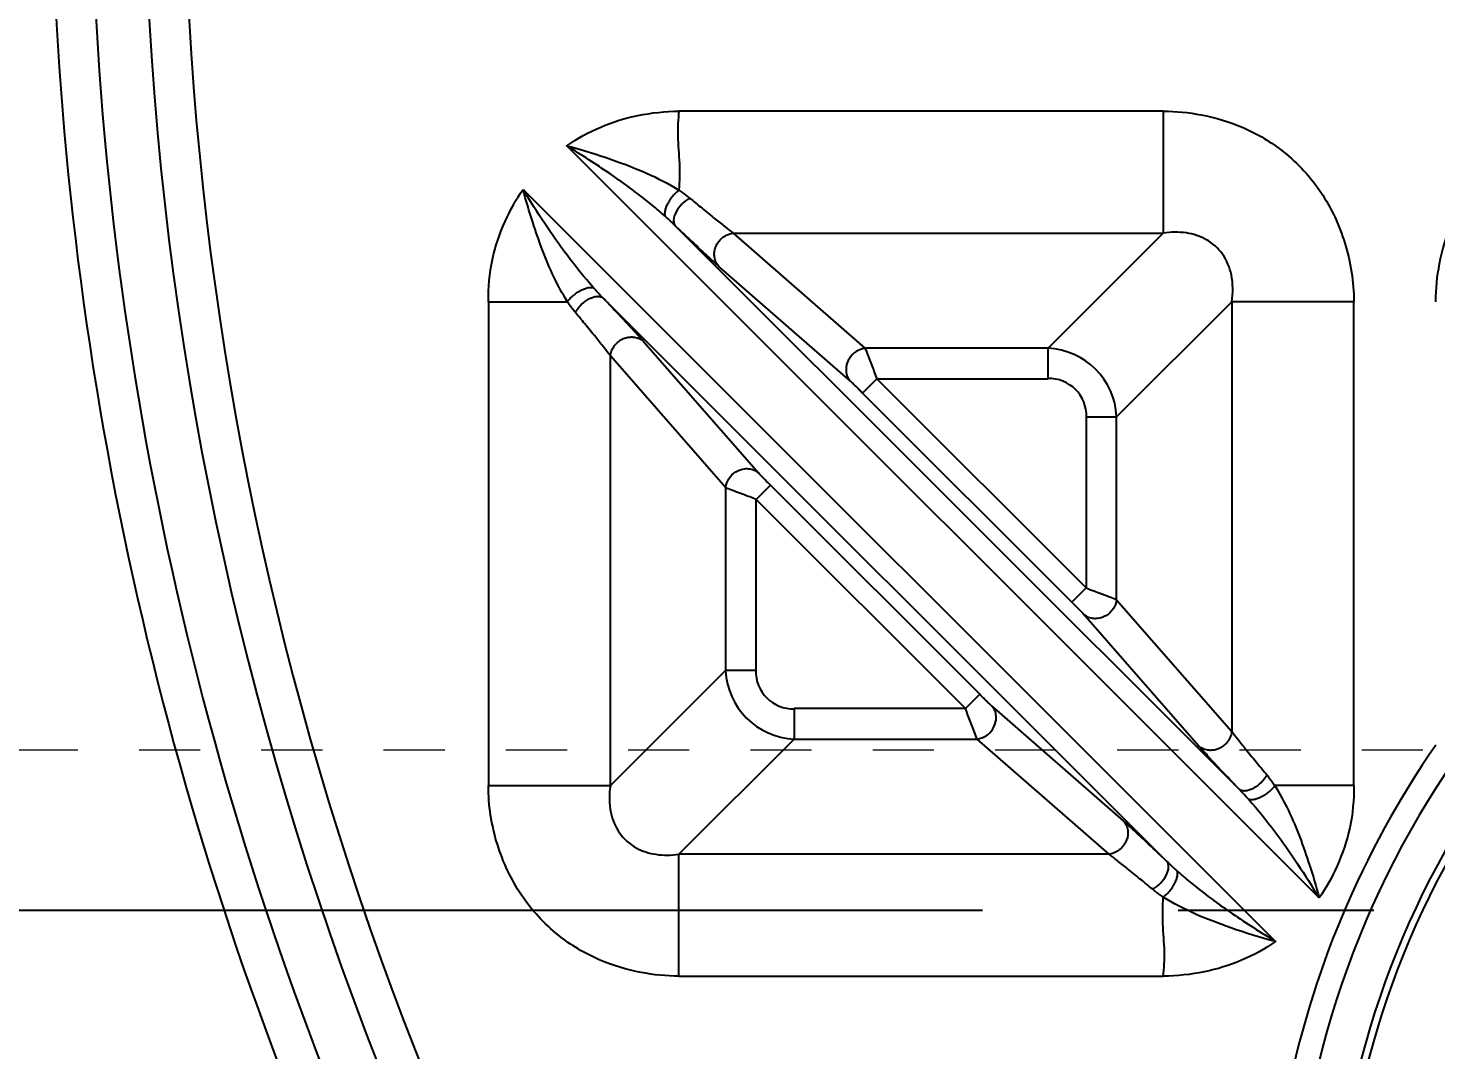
# Model space of a CAD drawing. Header units: millimetres. Extents: x 3054 to 4939, y -1170 to 130.
# Drawn here: x 4411.39 to 4446.47, y -230.56 to -205.08 of the extents above; entities that cross this region are included whole.
import ezdxf

# ---------------------------------------------------------------- set-up
doc = ezdxf.new("R2010")
doc.units = ezdxf.units.MM
doc.header["$LTSCALE"] = 16.335
doc.header["$PDMODE"] = 3
doc.header["$PDSIZE"] = 0.3125
doc.linetypes.add('CENTER', pattern=[0.6, 0.375, -0.075, 0.075, -0.075])
doc.linetypes.add('HIDDEN', pattern=[0.2, 0.1, -0.1])
doc.layers.get('0').update_dxf_attribs({"linetype": 'CONTINUOUS'})
doc.layers.get('Defpoints').update_dxf_attribs({"linetype": 'CONTINUOUS'})
doc.layers.add('21', color=7, linetype='CONTINUOUS')
doc.layers.add('cool', color=153, linetype='HIDDEN', lineweight=9)
doc.styles.get("Standard").update_dxf_attribs({"font": 'txt', "width": 0.8})
doc.dimstyles.get("Standard").update_dxf_attribs({"dimtxt": 0.15625, "dimasz": 0.1875, "dimexe": 0.125, "dimexo": 0.0625, "dimtad": 0, "dimtih": 1, "dimtoh": 1, "dimdsep": 46, "dimtxsty": 'Standard', "dimcen": 0.09, "dimadec": 0, "dimazin": 0, "dimtp": 0.01, "dimtm": 0.01, "dimtfac": 1, "dimtofl": 0, "dimtmove": 0, "dimatfit": 3, "dimfxl": 0, "dimtolj": 1, "dimarcsym": 0})

# ---------------------------------------------------------------- blocks, each defined once
blk = doc.blocks.new('*D327')
at = {"color": 4, "lineweight": -2}
blk.add_line((4372.735, -262.077), (4327.293, -262.077), dxfattribs=at)
at = {"layer": 'Defpoints', "color": 0}
for p in [(4492.764, -205.077), (4327.293, -262.077), (4372.735, -262.077)]:
    blk.add_point(p, dxfattribs=at)
at = {"color": 6, "insert": (4319.96, -262.077), "char_height": 5, "attachment_point": 5}
blk.add_mtext('\\A1;57.00', dxfattribs=at)
blk = doc.blocks.new('*D340')
at = {"color": 4, "lineweight": -2}
for p, q in [((4337.293, -286.865), (4327.293, -286.865)), ((4347.293, -286.835), (4337.293, -286.865)), ((4432.057, -286.835), (4347.293, -286.835))]:
    blk.add_line(p, q, dxfattribs=at)
at = {"layer": 'Defpoints', "color": 0}
for p in [(4492.764, -205.077), (4327.293, -286.865), (4432.057, -286.835)]:
    blk.add_point(p, dxfattribs=at)
at = {"color": 6, "insert": (4319.96, -286.865), "char_height": 5, "attachment_point": 5}
blk.add_mtext('\\A1;81.76', dxfattribs=at)
blk = doc.blocks.new('*D341')
at = {"color": 4, "lineweight": -2}
blk.add_line((4406.003, -303.077), (4327.293, -303.077), dxfattribs=at)
at = {"layer": 'Defpoints', "color": 0}
for p in [(4492.764, -205.077), (4327.293, -303.077), (4406.003, -303.077)]:
    blk.add_point(p, dxfattribs=at)
at = {"color": 6, "insert": (4319.96, -303.077), "char_height": 5, "attachment_point": 5}
blk.add_mtext('\\A1;98.00', dxfattribs=at)
blk = doc.blocks.new('*D342')
at = {"color": 4, "lineweight": -2}
blk.add_line((4358.379, -323.077), (4327.293, -323.077), dxfattribs=at)
at = {"layer": 'Defpoints', "color": 0}
for p in [(4492.764, -205.077), (4327.293, -323.077), (4358.379, -323.077)]:
    blk.add_point(p, dxfattribs=at)
at = {"color": 6, "insert": (4319.293, -323.077), "char_height": 5, "attachment_point": 5}
blk.add_mtext('\\A1;118.00', dxfattribs=at)
blk = doc.blocks.new('*D343')
at = {"color": 4, "lineweight": -2}
blk.add_line((4381.852, -145.076), (4327.293, -145.076), dxfattribs=at)
at = {"layer": 'Defpoints', "color": 0}
for p in [(4327.293, -145.076), (4381.852, -145.076), (4492.764, -205.077)]:
    blk.add_point(p, dxfattribs=at)
at = {"color": 6, "insert": (4320.293, -145.076), "char_height": 5, "attachment_point": 5}
blk.add_mtext('\\A1;60.00', dxfattribs=at)
blk = doc.blocks.new('*D344')
at = {"color": 4, "lineweight": -2}
blk.add_line((4360.655, -87.077), (4327.293, -87.077), dxfattribs=at)
at = {"layer": 'Defpoints', "color": 0}
for p in [(4327.293, -87.077), (4360.655, -87.077), (4492.764, -205.077)]:
    blk.add_point(p, dxfattribs=at)
at = {"color": 6, "insert": (4319.293, -87.077), "char_height": 5, "attachment_point": 5}
blk.add_mtext('\\A1;118.00', dxfattribs=at)
blk = doc.blocks.new('*D328')
at = {"color": 4, "lineweight": -2}
blk.add_line((4439.757, -294.565), (4439.757, -368.364), dxfattribs=at)
at = {"layer": 'Defpoints', "color": 0}
for p in [(4492.764, -205.077), (4439.757, -294.565), (4439.757, -368.364)]:
    blk.add_point(p, dxfattribs=at)
at = {"color": 6, "insert": (4439.757, -375.364), "char_height": 5, "attachment_point": 5, "rotation": 90}
blk.add_mtext('\\A1;53.01', dxfattribs=at)
blk = doc.blocks.new('*D345')
at = {"color": 4, "lineweight": -2}
blk.add_line((4364.264, -331.877), (4364.264, -368.364), dxfattribs=at)
at = {"layer": 'Defpoints', "color": 0}
for p in [(4492.764, -205.077), (4364.264, -331.877), (4364.264, -368.364)]:
    blk.add_point(p, dxfattribs=at)
at = {"color": 6, "insert": (4364.264, -377.364), "char_height": 5, "attachment_point": 5, "rotation": 90}
blk.add_mtext('\\A1;128.50', dxfattribs=at)
blk = doc.blocks.new('*D329')
at = {"color": 4, "lineweight": -2}
blk.add_line((4364.264, -83.83), (4364.264, -39.373), dxfattribs=at)
at = {"layer": 'Defpoints', "color": 0}
for p in [(4364.264, -39.373), (4364.264, -83.83), (4492.764, -205.077)]:
    blk.add_point(p, dxfattribs=at)
at = {"color": 6, "insert": (4364.264, -30.373), "char_height": 5, "attachment_point": 5, "rotation": 90}
blk.add_mtext('\\A1;128.50', dxfattribs=at)
blk = doc.blocks.new('*D346')
at = {"color": 4, "lineweight": -2}
blk.add_line((4356.318, -227.077), (4324.344, -227.077), dxfattribs=at)
at = {"layer": 'Defpoints', "color": 0}
for p in [(4492.764, -205.077), (4324.344, -227.077), (4356.318, -227.077)]:
    blk.add_point(p, dxfattribs=at)
at = {"color": 6, "insert": (4317.01, -227.077), "char_height": 5, "attachment_point": 5}
blk.add_mtext('\\A1;22.00', dxfattribs=at)
blk = doc.blocks.new('*D347')
at = {"color": 4, "lineweight": -2}
blk.add_line((4335.447, -205.077), (4325.409, -205.077), dxfattribs=at)
at = {"layer": 'Defpoints', "color": 0}
for p in [(4325.409, -205.077), (4335.447, -205.077), (4492.764, -205.077)]:
    blk.add_point(p, dxfattribs=at)
at = {"color": 6, "insert": (4320.409, -205.077), "char_height": 5, "attachment_point": 5}
blk.add_mtext('\\A1;0.00', dxfattribs=at)
blk = doc.blocks.new('*D348')
at = {"color": 4, "lineweight": -2}
blk.add_line((4399.725, -212.047), (4325.409, -212.047), dxfattribs=at)
at = {"layer": 'Defpoints', "color": 0}
for p in [(4492.764, -205.077), (4325.409, -212.047), (4399.725, -212.047)]:
    blk.add_point(p, dxfattribs=at)
at = {"color": 6, "insert": (4319.409, -212.047), "char_height": 5, "attachment_point": 5}
blk.add_mtext('\\A1;6.97', dxfattribs=at)
blk = doc.blocks.new('*D350')
at = {"color": 4, "lineweight": -2}
blk.add_line((4415.438, -240.247), (4325.409, -240.247), dxfattribs=at)
at = {"layer": 'Defpoints', "color": 0}
for p in [(4492.764, -205.077), (4325.409, -240.247), (4415.438, -240.247)]:
    blk.add_point(p, dxfattribs=at)
at = {"color": 6, "insert": (4318.076, -240.247), "char_height": 5, "attachment_point": 5}
blk.add_mtext('\\A1;35.17', dxfattribs=at)
blk = doc.blocks.new('*D351')
at = {"color": 4, "lineweight": -2}
blk.add_line((4417.363, -242.172), (4417.363, -368.405), dxfattribs=at)
at = {"layer": 'Defpoints', "color": 0}
for p in [(4492.764, -205.077), (4417.363, -242.172), (4417.363, -368.405)]:
    blk.add_point(p, dxfattribs=at)
at = {"color": 6, "insert": (4417.363, -376.072), "char_height": 5, "attachment_point": 5, "rotation": 90}
blk.add_mtext('\\A1;75.40', dxfattribs=at)
blk = doc.blocks.new('*D352')
at = {"color": 4, "lineweight": -2}
blk.add_line((4399.725, -214.895), (4399.725, -367.453), dxfattribs=at)
at = {"layer": 'Defpoints', "color": 0}
for p in [(4492.764, -205.077), (4399.725, -214.895), (4399.725, -367.453)]:
    blk.add_point(p, dxfattribs=at)
at = {"color": 6, "insert": (4399.725, -375.119), "char_height": 5, "attachment_point": 5, "rotation": 90}
blk.add_mtext('\\A1;93.04', dxfattribs=at)

msp = doc.modelspace()

# ---------------------------------------------------------------- linework, layer by layer
at = {"color": 6, "linetype": 'Continuous'}
for p, q in [((4439.68, -207.148), (4427.608, -207.148)), ((4439.68, -207.148), (4439.68, -210.189)), ((4443.559, -226.764), (4424.803, -208.008)), ((4423.729, -209.107), (4442.486, -227.864)), ((4441.572, -224.063), (4427.517, -210.008)), ((4428.96, -210.189), (4432.245, -213.062)), ((4428.96, -210.189), (4439.68, -210.189)), ((4436.807, -213.062), (4439.68, -210.189)), ((4431.89, -213.892), (4428.605, -211.019)), ((4422.857, -211.9), (4422.857, -223.972)), ((4422.857, -211.9), (4424.826, -211.9)), ((4425.717, -211.809), (4439.771, -225.863)), ((4441.391, -211.9), (4438.518, -214.773)), ((4441.391, -211.9), (4441.391, -222.621)), ((4444.432, -211.9), (4441.391, -211.9)), ((4444.432, -223.972), (4444.432, -211.9)), ((4426.728, -212.896), (4429.601, -216.181)), ((4425.898, -223.972), (4425.898, -213.251)), ((4428.771, -216.536), (4425.898, -213.251)), ((4436.807, -213.062), (4432.245, -213.062)), ((4436.807, -213.822), (4436.807, -213.062)), ((4432.54, -213.822), (4432.185, -214.178)), ((4432.54, -213.822), (4437.758, -219.04)), ((4432.54, -213.822), (4436.807, -213.822)), ((4432.185, -214.178), (4437.403, -219.395)), ((4437.758, -214.773), (4437.758, -219.04)), ((4437.768, -214.773), (4438.518, -214.773)), ((4438.518, -219.335), (4438.518, -214.773)), ((4429.531, -216.831), (4429.886, -216.476)), ((4435.104, -221.694), (4429.886, -216.476)), ((4428.771, -216.536), (4428.771, -221.099)), ((4429.531, -221.099), (4429.531, -216.831)), ((4434.749, -222.049), (4429.531, -216.831)), ((4437.758, -219.04), (4437.403, -219.395)), ((4438.518, -219.335), (4441.391, -222.621)), ((4440.561, -222.976), (4437.688, -219.691)), ((4425.898, -223.972), (4428.771, -221.099)), ((4429.521, -221.099), (4428.771, -221.099)), ((4434.749, -222.049), (4435.104, -221.694)), ((4430.481, -222.049), (4430.481, -222.809)), ((4434.749, -222.049), (4430.481, -222.049)), ((4435.399, -221.979), (4438.684, -224.852)), ((4430.481, -222.809), (4427.608, -225.682)), ((4430.481, -222.809), (4435.044, -222.809)), ((4438.329, -225.682), (4435.044, -222.809)), ((4422.857, -223.972), (4425.898, -223.972)), ((4444.432, -223.972), (4442.463, -223.972)), ((4427.608, -228.723), (4427.608, -225.682)), ((4438.329, -225.682), (4427.608, -225.682)), ((4427.608, -228.723), (4439.68, -228.723))]:
    msp.add_line(p, q, dxfattribs=at)
for points in [[(4427.525, -210.016), (4428.147, -210.604), (4428.597, -211.014)], [(4426.723, -212.888), (4426.312, -212.438), (4425.724, -211.816)], [(4440.566, -222.983), (4440.976, -223.434), (4441.564, -224.055)], [(4439.764, -225.856), (4439.142, -225.267), (4438.692, -224.857)]]:
    msp.add_lwpolyline(points, dxfattribs=at)
for centre, radius, start, end in [((4498.768, -200.047), 85.826, 181.13101, 204.57091), ((4498.768, -200.047), 86.816, 181.13088, 203.77688), ((4498.768, -200.047), 84.503, 182.75328, 221.40986), ((4498.768, -200.047), 83.513, 182.75328, 219.05351), ((4436.726, -214.854), 1.793, 2.5932, 87.407), ((4465.603, -236.227), 22.684, 65, 270), ((4465.603, -236.227), 21.679, 65, 270), ((4465.603, -236.227), 21.5, 65, 270), ((4430.562, -221.018), 1.793, 182.5937, 267.407), ((4465.603, -236.227), 23.279, 145.2589, 169.1192)]:
    msp.add_arc(centre, radius, start, end, dxfattribs=at)
for points, knots in [([(4424.811, -208.013), (4425.076, -207.829), (4425.645, -207.512), (4426.597, -207.219), (4427.265, -207.154), (4427.608, -207.148)], [0, 0, 0, 0, 0.325827, 0.65341, 1, 1, 1, 1]), ([(4427.608, -207.148), (4427.585, -207.352), (4427.56, -207.789), (4427.633, -208.443), (4427.62, -208.896), (4427.608, -209.117)], [0, 0, 0, 0, 0.312038, 0.663086, 1, 1, 1, 1]), ([(4439.68, -207.148), (4439.997, -207.148), (4440.678, -207.218), (4441.717, -207.527), (4442.769, -208.158), (4443.675, -209.143), (4444.278, -210.442), (4444.432, -211.407), (4444.432, -211.9)], [0, 0, 0, 0, 0.1272, 0.273045, 0.432101, 0.614253, 0.801969, 1, 1, 1, 1]), ([(4446.474, -211.9), (4446.474, -211.583), (4446.544, -210.903), (4446.853, -209.864), (4447.484, -208.811), (4448.469, -207.905), (4449.768, -207.302), (4450.733, -207.148), (4451.226, -207.148)], [0, 0, 0, 0, 0.1272, 0.273045, 0.432101, 0.614253, 0.801969, 1, 1, 1, 1]), ([(4427.262, -209.771), (4427.196, -209.712), (4427.021, -209.56), (4426.715, -209.311), (4426.323, -209.013), (4425.867, -208.691), (4425.356, -208.353), (4424.996, -208.127), (4424.811, -208.012)], [0, 0, 0, 0, 0.087621, 0.229972, 0.392317, 0.576884, 0.784337, 1, 1, 1, 1]), ([(4424.811, -208.013), (4425.19, -208.102), (4425.857, -208.325), (4426.801, -208.671), (4427.348, -208.96), (4427.608, -209.117)], [0, 0, 0, 0, 0.387187, 0.698045, 1, 1, 1, 1]), ([(4422.857, -211.9), (4422.855, -211.547), (4422.913, -210.856), (4423.239, -209.912), (4423.547, -209.347), (4423.724, -209.099)], [0, 0, 0, 0, 0.355591, 0.692267, 1, 1, 1, 1]), ([(4424.826, -211.9), (4424.704, -211.699), (4424.475, -211.28), (4424.197, -210.614), (4423.948, -209.884), (4423.793, -209.376), (4423.724, -209.099)], [0, 0, 0, 0, 0.233336, 0.472949, 0.716416, 1, 1, 1, 1]), ([(4425.479, -211.554), (4425.249, -211.297), (4424.83, -210.772), (4424.251, -209.951), (4423.903, -209.39), (4423.729, -209.107)], [0, 0, 0, 0, 0.342933, 0.668908, 1, 1, 1, 1]), ([(4427.608, -209.117), (4427.568, -209.148), (4427.515, -209.198), (4427.454, -209.267), (4427.416, -209.315), (4427.387, -209.356), (4427.367, -209.387), (4427.353, -209.41), (4427.339, -209.433), (4427.322, -209.464), (4427.303, -209.504), (4427.282, -209.553), (4427.261, -209.616), (4427.248, -209.69), (4427.253, -209.748), (4427.262, -209.771)], [0, 0, 0, 0, 0.196807, 0.279962, 0.359939, 0.43544, 0.471226, 0.505598, 0.539514, 0.573882, 0.643363, 0.712677, 0.780244, 0.9035, 1, 1, 1, 1]), ([(4427.608, -209.117), (4427.64, -209.139), (4427.701, -209.182), (4427.789, -209.248), (4427.845, -209.292), (4427.872, -209.315)], [0, 0, 0, 0, 0.347916, 0.681489, 1, 1, 1, 1]), ([(4427.872, -209.315), (4427.8, -209.356), (4427.668, -209.463), (4427.53, -209.654), (4427.459, -209.845), (4427.485, -209.972), (4427.517, -210.008)], [0, 0, 0, 0, 0.293762, 0.588935, 0.828753, 1, 1, 1, 1]), ([(4427.872, -209.315), (4427.976, -209.4), (4428.186, -209.573), (4428.482, -209.815), (4428.741, -210.021), (4428.894, -210.139), (4428.96, -210.189)], [0, 0, 0, 0, 0.288308, 0.585367, 0.821974, 1, 1, 1, 1]), ([(4427.517, -210.008), (4427.481, -209.973), (4427.397, -209.892), (4427.311, -209.814), (4427.262, -209.771)], [0, 0, 0, 0, 0.436621, 1, 1, 1, 1]), ([(4427.517, -210.008), (4427.669, -210.154), (4427.942, -210.412), (4428.304, -210.75), (4428.515, -210.941), (4428.605, -211.019)], [0, 0, 0, 0, 0.425616, 0.758498, 1, 1, 1, 1]), ([(4441.391, -211.9), (4441.422, -211.68), (4441.423, -211.26), (4441.197, -210.691), (4440.772, -210.319), (4440.24, -210.155), (4439.871, -210.162), (4439.68, -210.189)], [0, 0, 0, 0, 0.231745, 0.429375, 0.620648, 0.799306, 1, 1, 1, 1]), ([(4428.492, -210.664), (4428.493, -210.653), (4428.498, -210.622), (4428.51, -210.573), (4428.53, -210.519), (4428.556, -210.467), (4428.601, -210.396), (4428.677, -210.311), (4428.801, -210.227), (4428.903, -210.196), (4428.96, -210.189)], [0, 0, 0, 0, 0.04782, 0.131309, 0.210553, 0.290447, 0.376024, 0.562131, 0.76253, 1, 1, 1, 1]), ([(4428.605, -211.019), (4428.568, -210.982), (4428.515, -210.897), (4428.487, -210.771), (4428.488, -210.695), (4428.492, -210.664)], [0, 0, 0, 0, 0.41078, 0.758185, 1, 1, 1, 1]), ([(4424.826, -211.9), (4424.845, -211.875), (4424.893, -211.821), (4424.975, -211.744), (4425.056, -211.684), (4425.119, -211.644), (4425.164, -211.618), (4425.208, -211.596), (4425.267, -211.571), (4425.34, -211.548), (4425.417, -211.54), (4425.463, -211.547), (4425.479, -211.554)], [0, 0, 0, 0, 0.119506, 0.282781, 0.437416, 0.50834, 0.573973, 0.637279, 0.70078, 0.823366, 0.931843, 1, 1, 1, 1]), ([(4425.479, -211.554), (4425.499, -211.575), (4425.577, -211.662), (4425.656, -211.747), (4425.717, -211.809)], [0, 0, 0, 0, 0.253463, 1, 1, 1, 1]), ([(4425.023, -212.164), (4425.001, -212.137), (4424.956, -212.081), (4424.891, -211.993), (4424.847, -211.931), (4424.826, -211.9)], [0, 0, 0, 0, 0.316981, 0.65041, 1, 1, 1, 1]), ([(4425.023, -212.164), (4425.051, -212.115), (4425.114, -212.03), (4425.22, -211.927), (4425.31, -211.862), (4425.379, -211.823), (4425.427, -211.802), (4425.473, -211.785), (4425.535, -211.769), (4425.611, -211.762), (4425.679, -211.78), (4425.71, -211.802), (4425.717, -211.809)], [0, 0, 0, 0, 0.198285, 0.367555, 0.519436, 0.586045, 0.645883, 0.702663, 0.759408, 0.868419, 0.967421, 1, 1, 1, 1]), ([(4426.728, -212.896), (4426.647, -212.803), (4426.454, -212.591), (4426.117, -212.229), (4425.861, -211.959), (4425.717, -211.809)], [0, 0, 0, 0, 0.249053, 0.579325, 1, 1, 1, 1]), ([(4425.898, -213.251), (4425.847, -213.184), (4425.726, -213.028), (4425.514, -212.762), (4425.273, -212.467), (4425.103, -212.26), (4425.023, -212.164)], [0, 0, 0, 0, 0.181422, 0.423288, 0.731869, 1, 1, 1, 1]), ([(4425.898, -213.251), (4425.905, -213.195), (4425.936, -213.093), (4426.02, -212.968), (4426.104, -212.892), (4426.175, -212.847), (4426.228, -212.822), (4426.282, -212.802), (4426.331, -212.79), (4426.362, -212.785), (4426.373, -212.784)], [0, 0, 0, 0, 0.237468, 0.437867, 0.623975, 0.709552, 0.789446, 0.86869, 0.95218, 1, 1, 1, 1]), ([(4426.373, -212.784), (4426.404, -212.78), (4426.479, -212.778), (4426.606, -212.806), (4426.69, -212.86), (4426.728, -212.896)], [0, 0, 0, 0, 0.241815, 0.589219, 1, 1, 1, 1]), ([(4432.245, -213.062), (4432.167, -213.072), (4432.013, -213.13), (4431.843, -213.304), (4431.786, -213.459), (4431.777, -213.537)], [0, 0, 0, 0, 0.329593, 0.667345, 1, 1, 1, 1]), ([(4432.245, -213.062), (4432.273, -213.117), (4432.327, -213.263), (4432.426, -213.516), (4432.497, -213.714), (4432.54, -213.822)], [0, 0, 0, 0, 0.226075, 0.571412, 1, 1, 1, 1]), ([(4431.777, -213.537), (4431.772, -213.581), (4431.773, -213.669), (4431.812, -213.793), (4431.861, -213.863), (4431.89, -213.892)], [0, 0, 0, 0, 0.343778, 0.675995, 1, 1, 1, 1]), ([(4431.89, -213.892), (4431.901, -213.902), (4431.928, -213.927), (4431.975, -213.971), (4432.034, -214.029), (4432.106, -214.099), (4432.157, -214.15), (4432.185, -214.178)], [0, 0, 0, 0, 0.109904, 0.267515, 0.471188, 0.717507, 1, 1, 1, 1]), ([(4428.771, -216.536), (4428.78, -216.459), (4428.839, -216.303), (4429.014, -216.133), (4429.169, -216.077), (4429.245, -216.068)], [0, 0, 0, 0, 0.329742, 0.675075, 1, 1, 1, 1]), ([(4429.245, -216.068), (4429.288, -216.063), (4429.376, -216.064), (4429.5, -216.102), (4429.571, -216.152), (4429.601, -216.181)], [0, 0, 0, 0, 0.337179, 0.674328, 1, 1, 1, 1]), ([(4429.886, -216.476), (4429.845, -216.435), (4429.771, -216.36), (4429.676, -216.262), (4429.622, -216.205), (4429.601, -216.181)], [0, 0, 0, 0, 0.428927, 0.767307, 1, 1, 1, 1]), ([(4429.531, -216.831), (4429.427, -216.79), (4429.229, -216.719), (4428.976, -216.621), (4428.826, -216.564), (4428.771, -216.536)], [0, 0, 0, 0, 0.41282, 0.772744, 1, 1, 1, 1]), ([(4437.758, -219.04), (4437.862, -219.082), (4438.06, -219.152), (4438.313, -219.251), (4438.463, -219.307), (4438.518, -219.335)], [0, 0, 0, 0, 0.41282, 0.772744, 1, 1, 1, 1]), ([(4437.403, -219.395), (4437.444, -219.437), (4437.518, -219.511), (4437.613, -219.61), (4437.667, -219.667), (4437.688, -219.691)], [0, 0, 0, 0, 0.428927, 0.767307, 1, 1, 1, 1]), ([(4438.518, -219.335), (4438.509, -219.413), (4438.45, -219.569), (4438.275, -219.739), (4438.12, -219.795), (4438.044, -219.804)], [0, 0, 0, 0, 0.329824, 0.675242, 1, 1, 1, 1]), ([(4438.044, -219.804), (4438.001, -219.809), (4437.913, -219.808), (4437.789, -219.769), (4437.718, -219.72), (4437.688, -219.691)], [0, 0, 0, 0, 0.337224, 0.674216, 1, 1, 1, 1]), ([(4435.399, -221.979), (4435.388, -221.969), (4435.361, -221.944), (4435.314, -221.9), (4435.254, -221.842), (4435.183, -221.772), (4435.131, -221.721), (4435.104, -221.694)], [0, 0, 0, 0, 0.109904, 0.267515, 0.471188, 0.717507, 1, 1, 1, 1]), ([(4435.044, -222.809), (4435.015, -222.755), (4434.961, -222.609), (4434.862, -222.356), (4434.791, -222.158), (4434.749, -222.049)], [0, 0, 0, 0, 0.226075, 0.571412, 1, 1, 1, 1]), ([(4435.512, -222.334), (4435.517, -222.291), (4435.515, -222.203), (4435.477, -222.079), (4435.428, -222.009), (4435.399, -221.979)], [0, 0, 0, 0, 0.343778, 0.675995, 1, 1, 1, 1]), ([(4435.044, -222.809), (4435.121, -222.8), (4435.275, -222.741), (4435.445, -222.567), (4435.502, -222.412), (4435.512, -222.334)], [0, 0, 0, 0, 0.329593, 0.667345, 1, 1, 1, 1]), ([(4441.391, -222.621), (4441.384, -222.677), (4441.353, -222.779), (4441.269, -222.903), (4441.185, -222.979), (4441.114, -223.024), (4441.061, -223.05), (4441.007, -223.07), (4440.958, -223.082), (4440.927, -223.087), (4440.916, -223.088)], [0, 0, 0, 0, 0.237468, 0.437867, 0.623975, 0.709552, 0.789446, 0.86869, 0.95218, 1, 1, 1, 1]), ([(4441.391, -222.621), (4441.442, -222.688), (4441.563, -222.843), (4441.775, -223.109), (4442.015, -223.405), (4442.186, -223.612), (4442.266, -223.708)], [0, 0, 0, 0, 0.181422, 0.423288, 0.731869, 1, 1, 1, 1]), ([(4440.561, -222.976), (4440.642, -223.068), (4440.834, -223.281), (4441.172, -223.643), (4441.428, -223.912), (4441.572, -224.063)], [0, 0, 0, 0, 0.249053, 0.579325, 1, 1, 1, 1]), ([(4440.916, -223.088), (4440.885, -223.092), (4440.809, -223.093), (4440.683, -223.066), (4440.598, -223.012), (4440.561, -222.976)], [0, 0, 0, 0, 0.241815, 0.589219, 1, 1, 1, 1]), ([(4442.266, -223.708), (4442.238, -223.757), (4442.175, -223.842), (4442.069, -223.945), (4441.978, -224.01), (4441.909, -224.048), (4441.862, -224.07), (4441.815, -224.087), (4441.754, -224.103), (4441.678, -224.11), (4441.609, -224.091), (4441.579, -224.069), (4441.572, -224.063)], [0, 0, 0, 0, 0.198285, 0.367555, 0.519436, 0.586045, 0.645883, 0.702663, 0.759408, 0.868419, 0.967421, 1, 1, 1, 1]), ([(4442.266, -223.708), (4442.288, -223.735), (4442.332, -223.791), (4442.398, -223.879), (4442.441, -223.94), (4442.463, -223.972)], [0, 0, 0, 0, 0.316981, 0.65041, 1, 1, 1, 1]), ([(4427.608, -228.723), (4427.292, -228.723), (4426.611, -228.654), (4425.572, -228.345), (4424.52, -227.714), (4423.614, -226.729), (4423.01, -225.429), (4422.857, -224.465), (4422.857, -223.972)], [0, 0, 0, 0, 0.1272, 0.273045, 0.432101, 0.614253, 0.801969, 1, 1, 1, 1]), ([(4425.898, -223.972), (4425.866, -224.192), (4425.866, -224.612), (4426.092, -225.181), (4426.516, -225.553), (4427.049, -225.717), (4427.418, -225.71), (4427.608, -225.682)], [0, 0, 0, 0, 0.231739, 0.42937, 0.620645, 0.799304, 1, 1, 1, 1]), ([(4441.809, -224.318), (4441.79, -224.296), (4441.712, -224.21), (4441.633, -224.125), (4441.572, -224.063)], [0, 0, 0, 0, 0.253463, 1, 1, 1, 1]), ([(4442.463, -223.972), (4442.444, -223.996), (4442.396, -224.051), (4442.313, -224.128), (4442.233, -224.188), (4442.17, -224.228), (4442.125, -224.253), (4442.08, -224.275), (4442.021, -224.301), (4441.949, -224.323), (4441.871, -224.332), (4441.826, -224.324), (4441.809, -224.318)], [0, 0, 0, 0, 0.119506, 0.282781, 0.437416, 0.50834, 0.573973, 0.637279, 0.70078, 0.823366, 0.931843, 1, 1, 1, 1]), ([(4442.463, -223.972), (4442.585, -224.173), (4442.813, -224.591), (4443.091, -225.258), (4443.341, -225.988), (4443.496, -226.496), (4443.565, -226.773)], [0, 0, 0, 0, 0.233336, 0.472949, 0.716416, 1, 1, 1, 1]), ([(4444.432, -223.972), (4444.433, -224.324), (4444.375, -225.016), (4444.049, -225.959), (4443.742, -226.524), (4443.565, -226.773)], [0, 0, 0, 0, 0.355591, 0.692267, 1, 1, 1, 1]), ([(4441.809, -224.318), (4442.039, -224.574), (4442.459, -225.1), (4443.038, -225.921), (4443.386, -226.481), (4443.559, -226.764)], [0, 0, 0, 0, 0.342933, 0.668908, 1, 1, 1, 1]), ([(4438.684, -224.852), (4438.721, -224.89), (4438.774, -224.974), (4438.802, -225.101), (4438.8, -225.176), (4438.797, -225.207)], [0, 0, 0, 0, 0.41078, 0.758185, 1, 1, 1, 1]), ([(4439.771, -225.863), (4439.619, -225.718), (4439.347, -225.459), (4438.985, -225.122), (4438.774, -224.931), (4438.684, -224.852)], [0, 0, 0, 0, 0.425616, 0.758498, 1, 1, 1, 1]), ([(4438.797, -225.207), (4438.795, -225.218), (4438.791, -225.249), (4438.778, -225.298), (4438.758, -225.353), (4438.733, -225.405), (4438.688, -225.476), (4438.612, -225.56), (4438.487, -225.644), (4438.385, -225.676), (4438.329, -225.682)], [0, 0, 0, 0, 0.04782, 0.131309, 0.210553, 0.290447, 0.376024, 0.562131, 0.76253, 1, 1, 1, 1]), ([(4439.416, -226.557), (4439.313, -226.472), (4439.103, -226.298), (4438.806, -226.057), (4438.547, -225.851), (4438.395, -225.732), (4438.329, -225.682)], [0, 0, 0, 0, 0.288308, 0.585367, 0.821974, 1, 1, 1, 1]), ([(4439.416, -226.557), (4439.489, -226.516), (4439.62, -226.409), (4439.759, -226.217), (4439.83, -226.027), (4439.804, -225.9), (4439.772, -225.864)], [0, 0, 0, 0, 0.293762, 0.588935, 0.828753, 1, 1, 1, 1]), ([(4439.772, -225.864), (4439.808, -225.899), (4439.892, -225.979), (4439.978, -226.057), (4440.027, -226.101)], [0, 0, 0, 0, 0.436621, 1, 1, 1, 1]), ([(4439.681, -226.755), (4439.72, -226.723), (4439.773, -226.674), (4439.835, -226.604), (4439.873, -226.556), (4439.901, -226.516), (4439.922, -226.485), (4439.936, -226.462), (4439.949, -226.439), (4439.966, -226.408), (4439.986, -226.368), (4440.006, -226.319), (4440.027, -226.255), (4440.041, -226.182), (4440.035, -226.124), (4440.027, -226.101)], [0, 0, 0, 0, 0.196807, 0.279962, 0.359939, 0.43544, 0.471226, 0.505598, 0.539514, 0.573882, 0.643363, 0.712677, 0.780244, 0.9035, 1, 1, 1, 1]), ([(4440.027, -226.101), (4440.092, -226.16), (4440.267, -226.311), (4440.574, -226.561), (4440.966, -226.859), (4441.422, -227.181), (4441.932, -227.519), (4442.293, -227.745), (4442.478, -227.859)], [0, 0, 0, 0, 0.087621, 0.229972, 0.392317, 0.576884, 0.784337, 1, 1, 1, 1]), ([(4439.681, -226.755), (4439.649, -226.733), (4439.588, -226.69), (4439.499, -226.624), (4439.443, -226.579), (4439.416, -226.557)], [0, 0, 0, 0, 0.347916, 0.681489, 1, 1, 1, 1]), ([(4439.68, -228.723), (4439.704, -228.52), (4439.728, -228.083), (4439.656, -227.428), (4439.669, -226.975), (4439.681, -226.755)], [0, 0, 0, 0, 0.312038, 0.663086, 1, 1, 1, 1]), ([(4442.478, -227.859), (4442.099, -227.769), (4441.432, -227.547), (4440.487, -227.2), (4439.94, -226.912), (4439.681, -226.755)], [0, 0, 0, 0, 0.387187, 0.698045, 1, 1, 1, 1]), ([(4442.478, -227.859), (4442.213, -228.043), (4441.643, -228.359), (4440.692, -228.652), (4440.023, -228.718), (4439.68, -228.723)], [0, 0, 0, 0, 0.325827, 0.65341, 1, 1, 1, 1])]:
    msp.add_open_spline(points, degree=3, knots=knots, dxfattribs=at)
for points in [[(4437.768, -214.773), (4437.768, -214.517), (4437.569, -214.011), (4437.063, -213.813), (4436.807, -213.813)], [(4429.521, -221.099), (4429.521, -221.355), (4429.719, -221.861), (4430.226, -222.059), (4430.481, -222.059)]]:
    msp.add_open_spline(points, degree=3, dxfattribs=at)
at = {"layer": '21', "color": 1, "linetype": 'CENTER', "ltscale": 3.980655}
msp.add_line((4332.764, -227.077), (4652.764, -227.077), dxfattribs=at)
at = {"layer": 'cool', "ltscale": 0.932966}
msp.add_line((4347.094, -223.077), (4638.434, -223.077), dxfattribs=at)

# ---------------------------------------------------------------- dimensions: what is measured, and where the dimension line sits
for feature_location, offset, dtype, origin, picture, middle in [((4364.264, -83.83), (0, 44.457), 1, (4492.764, -205.077), '*D329', (4364.264, -30.373)), ((4360.655, -87.077), (-33.362, 0), 0, (4492.764, -205.077), '*D344', (4319.293, -87.077)), ((4381.852, -145.076), (-54.559, 0), 0, (4492.764, -205.077), '*D343', (4320.293, -145.076)), ((4335.446890127, -205.077175397), (-10.037803603, 0), 0, (4492.764246662, -205.077175397), '*D347', (4320.409086523, -205.077175397)), ((4356.318, -227.077), (-31.974, 0), 0, (4492.764, -205.077), '*D346', (4317.01, -227.077)), ((4358.379, -323.077), (-31.086, 0), 0, (4492.764, -205.077), '*D342', (4319.293, -323.077)), ((4415.438, -240.247), (-90.029, 0), 0, (4492.764, -205.077), '*D350', (4318.076, -240.247)), ((4372.735, -262.077), (-45.442, 0), 0, (4492.764, -205.077), '*D327', (4319.96, -262.077)), ((4432.057, -286.835), (-104.764, -0.03), 0, (4492.764, -205.077), '*D340', (4319.96, -286.865)), ((4406.003, -303.077), (-78.709, 0), 0, (4492.764, -205.077), '*D341', (4319.96, -303.077)), ((4399.725, -212.047), (-74.316, 0), 0, (4492.764, -205.077), '*D348', (4319.409, -212.047)), ((4364.264, -331.877), (0, -36.487), 1, (4492.764, -205.077), '*D345', (4364.264, -377.364)), ((4399.725, -214.895), (0, -152.558), 1, (4492.764, -205.077), '*D352', (4399.725, -375.119)), ((4417.363, -242.172), (0, -126.234), 1, (4492.764, -205.077), '*D351', (4417.363, -376.072)), ((4439.757, -294.565), (0, -73.799), 1, (4492.764, -205.077), '*D328', (4439.757, -375.364))]:
    dim = msp.add_ordinate_dim(feature_location=feature_location, offset=offset, dtype=dtype, origin=origin, dimstyle='Standard', override={"dimtxt": 5, "dimasz": 5, "dimexe": 0, "dimexo": 0, "dimgap": 0, "dimtih": 0, "dimtoh": 0, "dimzin": 0, "dimcen": 0, "dimclrd": 4, "dimclre": 4, "dimclrt": 6, "dimadec": 2, "dimtp": 0, "dimtm": 0, "dimtzin": 0})
    dim.commit()
    dim.dimension.update_dxf_attribs({"geometry": picture, "text_midpoint": middle})

doc.saveas('drawing.dxf')
